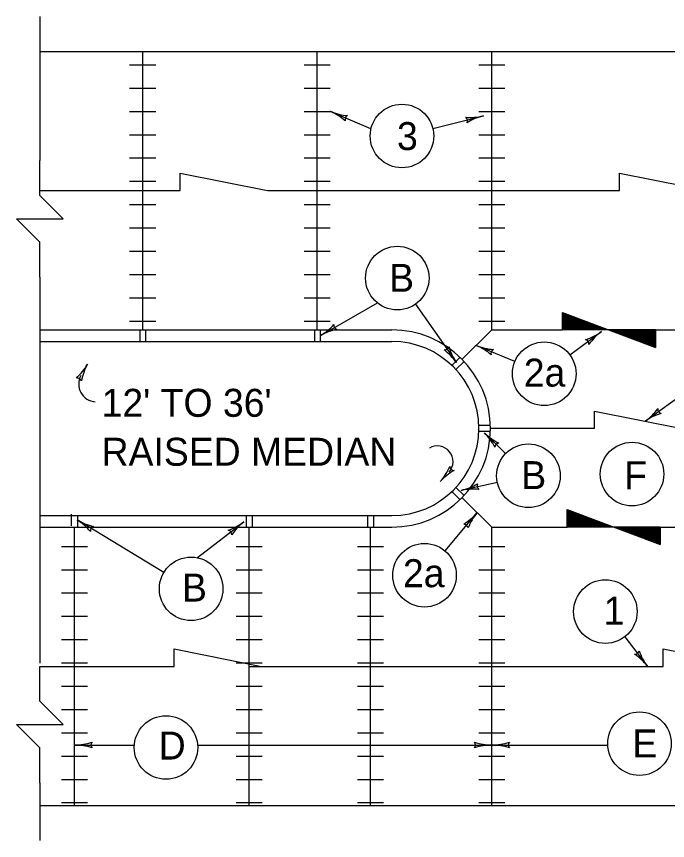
# Model space of a CAD drawing. Extents: x 1000 to 1036.3, y 1000 to 1022.
# Drawn here: x 1025.29 to 1029.95, y 1006.23 to 1012.13 of the extents above; entities that cross this region are included whole.
import ezdxf

# ---------------------------------------------------------------- set-up
doc = ezdxf.new("R2010")
doc.units = 0
doc.layers.add('Level 1', color=7, linetype='Continuous')

msp = doc.modelspace()

# ---------------------------------------------------------------- linework, layer by layer
at = {"layer": 'Level 1'}
for p, q in [((1025.4519, 1012.1288), (1025.4519, 1011.0983)), ((1025.4519, 1011.8788), (1031.9343, 1011.8788)), ((1026.189, 1009.8868), (1026.189, 1011.8788)), ((1026.189, 1009.8868), (1026.189, 1011.8788)), ((1027.439, 1009.8868), (1027.439, 1011.8788)), ((1027.439, 1009.8868), (1027.439, 1011.8788)), ((1028.689, 1009.8868), (1028.689, 1011.8788)), ((1026.0955, 1011.7832), (1026.2822, 1011.7832)), ((1027.3455, 1011.7832), (1027.5322, 1011.7832)), ((1028.5955, 1011.7832), (1028.7822, 1011.7832)), ((1026.0954, 1011.6165), (1026.2822, 1011.6165)), ((1027.3454, 1011.6165), (1027.5322, 1011.6165)), ((1028.5954, 1011.6165), (1028.7822, 1011.6165)), ((1026.0955, 1011.4498), (1026.2822, 1011.4498)), ((1027.3455, 1011.4498), (1027.5322, 1011.4498)), ((1027.8232, 1011.3247), (1027.5322, 1011.4498)), ((1028.2658, 1011.3285), (1028.6282, 1011.4182)), ((1028.5955, 1011.4498), (1028.7822, 1011.4498)), ((1026.0955, 1011.2832), (1026.2822, 1011.2832)), ((1027.3455, 1011.2832), (1027.5322, 1011.2832)), ((1028.5955, 1011.2832), (1028.7822, 1011.2832)), ((1026.0954, 1011.1165), (1026.2822, 1011.1165)), ((1027.3454, 1011.1165), (1027.5322, 1011.1165)), ((1028.5954, 1011.1165), (1028.7822, 1011.1165)), ((1026.4578, 1010.8828), (1026.4578, 1011.0078)), ((1026.4578, 1011.0078), (1027.0828, 1010.8828)), ((1029.6033, 1010.8828), (1029.6033, 1011.0078)), ((1029.6033, 1011.0078), (1030.2283, 1010.8828)), ((1026.0954, 1010.9498), (1026.2822, 1010.9498)), ((1027.3454, 1010.9498), (1027.5322, 1010.9498)), ((1028.5954, 1010.9498), (1028.7822, 1010.9498)), ((1025.4519, 1010.8828), (1026.4578, 1010.8828)), ((1027.0828, 1010.8828), (1029.6033, 1010.8828)), ((1026.0954, 1010.7832), (1026.2822, 1010.7832)), ((1027.3454, 1010.7832), (1027.5322, 1010.7832)), ((1028.5954, 1010.7832), (1028.7822, 1010.7832)), ((1026.0953, 1010.6165), (1026.2821, 1010.6165)), ((1027.3453, 1010.6165), (1027.5321, 1010.6165)), ((1028.5953, 1010.6165), (1028.7821, 1010.6165)), ((1026.0953, 1010.4499), (1026.2821, 1010.4499)), ((1027.3453, 1010.4499), (1027.5321, 1010.4499)), ((1028.5953, 1010.4499), (1028.7821, 1010.4499)), ((1025.4519, 1010.265), (1025.4519, 1007.5032)), ((1026.0954, 1010.2832), (1026.2822, 1010.2832)), ((1027.3454, 1010.2832), (1027.5322, 1010.2832)), ((1028.5954, 1010.2832), (1028.7822, 1010.2832)), ((1026.0954, 1010.1166), (1026.2822, 1010.1166)), ((1027.3454, 1010.1166), (1027.5322, 1010.1166)), ((1028.5954, 1010.1166), (1028.7822, 1010.1166)), ((1027.4597, 1009.8453), (1027.8698, 1010.0793)), ((1028.142, 1010.0708), (1028.4348, 1009.6527)), ((1029.1933, 1009.8868), (1029.1933, 1010.0118)), ((1029.1933, 1010.0118), (1029.8593, 1009.7618)), ((1029.1933, 1010.008), (1029.2035, 1010.008)), ((1029.1933, 1010.0026), (1029.2179, 1010.0026)), ((1029.1933, 1009.9972), (1029.2323, 1009.9972)), ((1029.1933, 1009.9928), (1029.2441, 1009.9928)), ((1026.0953, 1009.9499), (1026.2821, 1009.9498)), ((1027.3453, 1009.9499), (1027.5321, 1009.9498)), ((1028.5953, 1009.9499), (1028.7821, 1009.9498)), ((1029.1933, 1009.9852), (1029.2643, 1009.9852)), ((1029.1933, 1009.9797), (1029.279, 1009.9797)), ((1029.1933, 1009.9732), (1029.2962, 1009.9732)), ((1029.1933, 1009.9677), (1029.3109, 1009.9677)), ((1029.1933, 1009.9612), (1029.3283, 1009.9612)), ((1029.1933, 1009.9557), (1029.3429, 1009.9557)), ((1029.1933, 1009.9493), (1029.3568, 1009.9493)), ((1029.1933, 1009.9437), (1029.3748, 1009.9437)), ((1029.1933, 1009.9372), (1029.3922, 1009.9372)), ((1025.4519, 1009.8868), (1027.9732, 1009.8868)), ((1026.1682, 1009.8868), (1026.1682, 1009.8038)), ((1026.2097, 1009.8868), (1026.2097, 1009.8038)), ((1027.4182, 1009.8868), (1027.4182, 1009.8038)), ((1027.4597, 1009.8868), (1027.4597, 1009.8038)), ((1028.4757, 1009.6766), (1028.689, 1009.8868)), ((1028.689, 1009.8868), (1029.1933, 1009.8868)), ((1029.1933, 1009.9295), (1029.4126, 1009.9295)), ((1029.1933, 1009.9262), (1029.4212, 1009.9262)), ((1029.1933, 1009.9207), (1029.4359, 1009.9207)), ((1029.1933, 1009.9164), (1029.4475, 1009.9164)), ((1029.1933, 1009.9088), (1029.4677, 1009.9088)), ((1029.1933, 1009.9033), (1029.4823, 1009.9033)), ((1029.1933, 1009.8957), (1029.5027, 1009.8957)), ((1029.1933, 1009.8924), (1029.5114, 1009.8924)), ((1029.1933, 1009.8902), (1029.5172, 1009.8902)), ((1029.8593, 1009.8868), (1029.1933, 1009.8868)), ((1029.2469, 1009.7081), (1029.4727, 1009.8742)), ((1029.8593, 1009.8815), (1029.5405, 1009.8815)), ((1029.8593, 1009.8772), (1029.5521, 1009.8772)), ((1029.8593, 1009.8868), (1030.7987, 1009.8868)), ((1029.8593, 1009.8868), (1029.8593, 1009.7618)), ((1029.8593, 1009.8718), (1029.5665, 1009.8718)), ((1029.8593, 1009.8673), (1029.5783, 1009.8673)), ((1029.8593, 1009.8608), (1029.5956, 1009.8608)), ((1029.8593, 1009.8575), (1029.6044, 1009.8575)), ((1029.8593, 1009.8521), (1029.6189, 1009.8521)), ((1029.8593, 1009.8467), (1029.6333, 1009.8467)), ((1029.8593, 1009.8433), (1029.6422, 1009.8433)), ((1029.8593, 1009.8379), (1029.6566, 1009.8379)), ((1029.8593, 1009.8324), (1029.6712, 1009.8324)), ((1029.8593, 1009.8292), (1029.6799, 1009.8292)), ((1029.8593, 1009.8243), (1029.6928, 1009.8243)), ((1029.8593, 1009.8204), (1029.7033, 1009.8204)), ((1029.8593, 1009.8182), (1029.709, 1009.8182)), ((1025.4519, 1009.8038), (1027.9732, 1009.8038)), ((1028.8537, 1009.6604), (1028.576, 1009.7755)), ((1029.8593, 1009.8128), (1029.7235, 1009.8128)), ((1029.8593, 1009.8073), (1029.7381, 1009.8073)), ((1029.8593, 1009.8041), (1029.7468, 1009.8041)), ((1029.8593, 1009.7998), (1029.7583, 1009.7998)), ((1029.8593, 1009.7953), (1029.7701, 1009.7953)), ((1029.8593, 1009.791), (1029.7817, 1009.791)), ((1029.8593, 1009.7856), (1029.7961, 1009.7856)), ((1029.8593, 1009.7812), (1029.8078, 1009.7812)), ((1029.8593, 1009.7747), (1029.8252, 1009.7747)), ((1029.8593, 1009.7692), (1029.8398, 1009.7692)), ((1029.8593, 1009.7637), (1029.8542, 1009.7637)), ((1028.4017, 1009.6328), (1028.4608, 1009.6911)), ((1028.4308, 1009.6033), (1028.49, 1009.6616)), ((1030.0272, 1009.4061), (1029.7875, 1009.2334)), ((1029.4227, 1009.1813), (1029.4227, 1009.3063)), ((1029.4227, 1009.3063), (1030.0477, 1009.1813)), ((1028.6787, 1009.2021), (1028.5957, 1009.2021)), ((1029.4227, 1009.1813), (1028.6787, 1009.1813)), ((1028.6787, 1009.1606), (1028.5957, 1009.1606)), ((1028.7872, 1009.0018), (1028.6351, 1009.1497)), ((1028.4308, 1008.7593), (1028.4899, 1008.7011)), ((1028.728, 1008.7951), (1028.4686, 1008.7389)), ((1028.4017, 1008.7298), (1028.4608, 1008.6715)), ((1028.4757, 1008.6861), (1028.689, 1008.4758)), ((1028.3532, 1008.3056), (1028.5837, 1008.5797)), ((1029.2276, 1008.4758), (1029.2276, 1008.6008)), ((1029.2276, 1008.6008), (1029.8937, 1008.3508)), ((1029.2276, 1008.597), (1029.2378, 1008.597)), ((1029.2276, 1008.5916), (1029.2523, 1008.5916)), ((1029.2276, 1008.5862), (1029.2667, 1008.5862)), ((1029.2276, 1008.5817), (1029.2784, 1008.5817)), ((1025.4519, 1008.5588), (1027.9732, 1008.5588)), ((1025.6772, 1008.5691), (1025.6772, 1008.4861)), ((1026.3408, 1008.1521), (1025.7187, 1008.5276)), ((1025.7217, 1008.5588), (1025.7217, 1008.4758)), ((1026.9302, 1008.5588), (1026.9302, 1008.4758)), ((1026.9717, 1008.5588), (1026.9717, 1008.4758)), ((1027.7993, 1008.5588), (1027.7993, 1008.4758)), ((1027.8408, 1008.5588), (1027.8408, 1008.4758)), ((1029.2276, 1008.5742), (1029.2987, 1008.5742)), ((1029.2276, 1008.5687), (1029.3133, 1008.5687)), ((1029.2276, 1008.5622), (1029.3306, 1008.5622)), ((1029.2276, 1008.5567), (1029.3453, 1008.5567)), ((1029.2276, 1008.5502), (1029.3626, 1008.5502)), ((1029.2276, 1008.5447), (1029.3773, 1008.5447)), ((1029.2276, 1008.5383), (1029.3912, 1008.5383)), ((1029.2276, 1008.5327), (1029.4092, 1008.5327)), ((1029.2276, 1008.5262), (1029.4265, 1008.5262)), ((1029.2276, 1008.5185), (1029.4469, 1008.5185)), ((1025.4519, 1008.4758), (1027.9732, 1008.4758)), ((1025.701, 1006.4838), (1025.701, 1008.4758)), ((1026.5805, 1008.2574), (1026.913, 1008.5139)), ((1026.951, 1006.917), (1026.951, 1008.4758)), ((1027.82, 1006.917), (1027.82, 1008.4758)), ((1028.689, 1006.4838), (1028.689, 1008.4758)), ((1028.689, 1008.4758), (1029.2276, 1008.4758)), ((1029.2276, 1008.5152), (1029.4556, 1008.5152)), ((1029.2276, 1008.5097), (1029.4703, 1008.5097)), ((1029.2276, 1008.5054), (1029.4818, 1008.5054)), ((1029.2276, 1008.4978), (1029.502, 1008.4978)), ((1029.2276, 1008.4923), (1029.5167, 1008.4923)), ((1029.2276, 1008.4847), (1029.5371, 1008.4847)), ((1029.2276, 1008.4814), (1029.5457, 1008.4814)), ((1029.2276, 1008.4792), (1029.5515, 1008.4792)), ((1029.8937, 1008.4758), (1029.2276, 1008.4758)), ((1029.8937, 1008.4705), (1029.5748, 1008.4705)), ((1029.8937, 1008.4662), (1029.5864, 1008.4662)), ((1029.8937, 1008.4607), (1029.6008, 1008.4607)), ((1029.8937, 1008.4758), (1030.7987, 1008.4758)), ((1029.8937, 1008.4758), (1029.8937, 1008.3508)), ((1029.8937, 1008.4563), (1029.6126, 1008.4563)), ((1029.8937, 1008.4498), (1029.6299, 1008.4498)), ((1029.8937, 1008.4465), (1029.6388, 1008.4465)), ((1029.8937, 1008.4411), (1029.6533, 1008.4411)), ((1029.8937, 1008.4357), (1029.6677, 1008.4357)), ((1029.8937, 1008.4323), (1029.6765, 1008.4323)), ((1029.8937, 1008.4269), (1029.6909, 1008.4269)), ((1029.8937, 1008.4214), (1029.7056, 1008.4214)), ((1029.8937, 1008.4182), (1029.7142, 1008.4182)), ((1029.8937, 1008.4133), (1029.7272, 1008.4133)), ((1029.8937, 1008.4094), (1029.7376, 1008.4094)), ((1029.8937, 1008.4072), (1029.7433, 1008.4072)), ((1029.8937, 1008.4018), (1029.7578, 1008.4018)), ((1029.8937, 1008.3963), (1029.7724, 1008.3963)), ((1029.8937, 1008.3931), (1029.7811, 1008.3931)), ((1029.8937, 1008.3887), (1029.7927, 1008.3887)), ((1029.8937, 1008.3843), (1029.8044, 1008.3843)), ((1029.8937, 1008.38), (1029.816, 1008.38)), ((1029.8937, 1008.3746), (1029.8304, 1008.3746)), ((1029.8937, 1008.3702), (1029.8422, 1008.3702)), ((1029.8937, 1008.3637), (1029.8595, 1008.3637)), ((1029.8937, 1008.3582), (1029.8742, 1008.3582)), ((1029.8937, 1008.3528), (1029.8886, 1008.3528)), ((1025.6075, 1008.3381), (1025.7943, 1008.3381)), ((1026.8576, 1008.3382), (1027.0443, 1008.3381)), ((1027.7266, 1008.3382), (1027.9133, 1008.3381)), ((1028.5956, 1008.3382), (1028.7823, 1008.3381)), ((1025.6075, 1008.1714), (1025.7943, 1008.1714)), ((1026.8576, 1008.1714), (1027.0443, 1008.1714)), ((1027.7266, 1008.1714), (1027.9133, 1008.1714)), ((1028.5956, 1008.1714), (1028.7823, 1008.1714)), ((1025.6075, 1008.0047), (1025.7942, 1008.0047)), ((1026.8575, 1008.0047), (1027.0442, 1008.0047)), ((1027.7265, 1008.0047), (1027.9133, 1008.0047)), ((1028.5955, 1008.0047), (1028.7822, 1008.0047)), ((1025.6075, 1007.8382), (1025.7942, 1007.8381)), ((1026.8575, 1007.8382), (1027.0442, 1007.8381)), ((1027.7265, 1007.8382), (1027.9133, 1007.8381)), ((1028.5955, 1007.8382), (1028.7822, 1007.8381)), ((1029.6399, 1007.6913), (1029.8028, 1007.4798)), ((1025.6075, 1007.6713), (1025.7942, 1007.6713)), ((1026.8575, 1007.6713), (1027.0442, 1007.6713)), ((1027.7265, 1007.6713), (1027.9133, 1007.6713)), ((1028.5955, 1007.6713), (1028.7822, 1007.6713)), ((1026.4154, 1007.4798), (1026.4154, 1007.6048)), ((1026.4154, 1007.6048), (1027.0404, 1007.4798)), ((1029.9148, 1007.4798), (1029.9148, 1007.6048)), ((1029.9148, 1007.6048), (1030.5398, 1007.4798)), ((1025.4519, 1007.4798), (1026.4154, 1007.4798)), ((1025.6074, 1007.5047), (1025.7942, 1007.5047)), ((1026.8574, 1007.5047), (1027.0442, 1007.5047)), ((1026.951, 1007.4798), (1028.689, 1007.4798)), ((1027.0404, 1007.4798), (1029.9148, 1007.4798)), ((1027.7264, 1007.5047), (1027.9132, 1007.5047)), ((1028.5954, 1007.5047), (1028.7822, 1007.5047)), ((1025.6074, 1007.3382), (1025.7942, 1007.3381)), ((1026.8574, 1007.3382), (1027.0442, 1007.3381)), ((1027.7264, 1007.3382), (1027.9132, 1007.3381)), ((1028.5954, 1007.3382), (1028.7822, 1007.3381)), ((1025.6074, 1007.1714), (1025.7942, 1007.1714)), ((1026.8574, 1007.1714), (1027.0442, 1007.1714)), ((1027.7264, 1007.1714), (1027.9132, 1007.1714)), ((1028.5954, 1007.1714), (1028.7822, 1007.1714)), ((1025.6074, 1007.0047), (1025.7942, 1007.0047)), ((1026.8574, 1007.0047), (1027.0442, 1007.0047)), ((1027.7264, 1007.0047), (1027.9132, 1007.0047)), ((1028.5954, 1007.0047), (1028.7822, 1007.0047)), ((1025.701, 1006.917), (1026.1288, 1006.917)), ((1026.5823, 1006.917), (1028.689, 1006.917)), ((1026.951, 1006.4838), (1026.951, 1006.917)), ((1027.82, 1006.4838), (1027.82, 1006.917)), ((1028.689, 1006.917), (1029.5183, 1006.917)), ((1025.6074, 1006.8381), (1025.7942, 1006.8381)), ((1026.8574, 1006.8381), (1027.0442, 1006.8381)), ((1027.7264, 1006.8381), (1027.9132, 1006.8381)), ((1028.5954, 1006.8381), (1028.7822, 1006.8381)), ((1025.4519, 1006.6465), (1025.4519, 1006.2338)), ((1025.6074, 1006.6714), (1025.7942, 1006.6714)), ((1026.8574, 1006.6714), (1027.0442, 1006.6714)), ((1027.7264, 1006.6714), (1027.9132, 1006.6714)), ((1028.5954, 1006.6714), (1028.7822, 1006.6714)), ((1025.4519, 1006.4838), (1031.9343, 1006.4838)), ((1025.6074, 1006.5047), (1025.7942, 1006.5047)), ((1026.8574, 1006.5047), (1027.0442, 1006.5047)), ((1027.7264, 1006.5047), (1027.9132, 1006.5047)), ((1028.5954, 1006.5047), (1028.7822, 1006.5047))]:
    msp.add_line(p, q, dxfattribs=at)
for points in [[(1025.4519, 1010.265), (1025.4519, 1010.515), (1025.2852, 1010.6817), (1025.6186, 1010.6817), (1025.4519, 1010.8483), (1025.4519, 1011.0983)], [(1025.4519, 1006.6465), (1025.4519, 1006.8965), (1025.2852, 1007.0632), (1025.6186, 1007.0632), (1025.4519, 1007.2298), (1025.4519, 1007.4798)]]:
    msp.add_lwpolyline(points, dxfattribs=at)
for centre, radius in [((1028.0449, 1011.2739), 0.2274), ((1028.0115, 1010.2572), 0.2274), ((1029.5181, 1009.8884), 0.000903), ((1029.0638, 1009.5732), 0.2274), ((1028.9503, 1008.8432), 0.2274), ((1029.6924, 1008.8552), 0.2274), ((1029.5524, 1008.4774), 0.000903), ((1028.2068, 1008.1315), 0.2274), ((1026.5355, 1008.0345), 0.2274), ((1029.5012, 1007.8715), 0.2274), ((1026.3555, 1006.8992), 0.2274), ((1029.7456, 1006.9266), 0.2274)]:
    msp.add_circle(centre, radius, dxfattribs=at)
for centre, radius, start, end in [((1027.6867, 1011.809), 0.3909, 246.71398, 246.7262), ((1027.6867, 1011.809), 0.3909, 246.7262, 265.39499), ((1027.3778, 1011.0907), 0.3909, 48.07336, 66.72009), ((1027.6688, 1011.3911), 0.0313, 115.5008, 197.61749), ((1028.5343, 1011.7977), 0.3909, 265.24382, 283.89055), ((1028.4838, 1011.3825), 0.0313, 332.67126, 54.78796), ((1028.7221, 1011.0387), 0.3909, 103.89666, 122.56545), ((1028.7221, 1011.0387), 0.3909, 103.88444, 103.89666), ((1027.266, 1010.1849), 0.3909, 299.70406, 318.37285), ((1027.6535, 1009.5058), 0.3909, 101.05122, 119.69795), ((1027.5889, 1009.919), 0.0313, 168.47866, 250.59536), ((1027.9732, 1009.1813), 0.7055, 270, 90), ((1029.241, 1010.1891), 0.3909, 287.68892, 306.33565), ((1029.7043, 1009.5593), 0.3909, 126.34176, 145.01054), ((1029.7043, 1009.5593), 0.3909, 126.32954, 126.34176), ((1029.5242, 1009.8886), 0.000903, 234.23684, 264.61808), ((1027.266, 1010.1849), 0.3909, 299.69184, 299.70406), ((1029.3529, 1009.7861), 0.0313, 355.11636, 77.23305), ((1027.9732, 1009.1813), 0.6225, 270, 90), ((1028.3496, 1009.7745), 0.0313, 263.77734, 345.89404), ((1028.7551, 1009.8769), 0.3909, 196.34991, 214.99664), ((1028.7257, 1010.1366), 0.3909, 247.47544, 247.48767), ((1028.7257, 1010.1366), 0.3909, 247.48767, 266.15645), ((1028.4263, 1009.4144), 0.3909, 48.83483, 67.48156), ((1028.1146, 1009.4284), 0.3909, 35.00275, 53.67153), ((1028.7133, 1009.7185), 0.0313, 116.26226, 198.37896), ((1025.4536, 1009.8338), 0.3909, 311.76326, 330.40999), ((1026.1336, 1009.4478), 0.3909, 150.4161, 169.08488), ((1026.1336, 1009.4478), 0.3909, 150.40387, 150.4161), ((1028.1146, 1009.4284), 0.3909, 34.99052, 35.00275), ((1025.7202, 1009.5116), 0.0313, 19.19069, 101.30739), ((1025.8567, 1009.4985), 0.126, 150.4161, 266.66594), ((1029.559, 1009.5506), 0.3909, 305.76123, 324.43001), ((1030.016, 1008.9162), 0.3909, 107.10839, 125.75512), ((1029.9082, 1009.3203), 0.0313, 174.53583, 256.65252), ((1029.559, 1009.5506), 0.3909, 305.74901, 305.76123), ((1028.9076, 1009.43), 0.3909, 225.79919, 225.81141), ((1028.9076, 1009.43), 0.3909, 225.81141, 244.48019), ((1028.3626, 1008.8693), 0.3909, 27.15857, 45.8053), ((1028.2984, 1008.9443), 0.1123, 318.24278, 120.56923), ((1028.7417, 1009.046), 0.0313, 94.58601, 176.7027), ((1028.028, 1009.0626), 0.3909, 318.24278, 336.91157), ((1028.6113, 1008.5419), 0.3909, 119.58994, 138.23667), ((1028.4187, 1008.9131), 0.0313, 187.01738, 269.13408), ((1028.028, 1009.0626), 0.3909, 318.23056, 318.24278), ((1028.3859, 1009.121), 0.3909, 282.21663, 300.88541), ((1028.6139, 1008.7703), 0.0313, 150.99122, 233.10792), ((1028.3859, 1009.121), 0.3909, 282.2044, 282.21663), ((1028.5513, 1008.3568), 0.3909, 83.56378, 102.21051), ((1028.2845, 1008.8313), 0.3909, 301.28382, 319.93055), ((1028.8829, 1008.328), 0.3909, 139.93666, 158.60545), ((1028.8829, 1008.328), 0.3909, 139.92444, 139.93666), ((1025.9207, 1008.8623), 0.3909, 238.87189, 238.88411), ((1025.9207, 1008.8623), 0.3909, 238.88411, 257.55289), ((1025.5166, 1008.1929), 0.3909, 40.23127, 58.878), ((1025.8459, 1008.4507), 0.0313, 107.65871, 189.7754), ((1026.6742, 1008.8235), 0.3909, 288.99304, 307.63977), ((1027.1518, 1008.2044), 0.3909, 127.64588, 146.31466), ((1027.1518, 1008.2044), 0.3909, 127.63365, 127.64588), ((1028.488, 1008.4659), 0.0313, 8.71126, 90.82796), ((1029.5585, 1008.4776), 0.000903, 234.23684, 264.61808), ((1026.7953, 1008.4232), 0.0313, 356.42048, 78.53717), ((1029.7121, 1007.5976), 0.0313, 266.38136, 348.49805), ((1030.1125, 1007.7184), 0.3909, 198.95392, 217.60065), ((1029.4931, 1007.2413), 0.3909, 37.60676, 56.27554), ((1029.4931, 1007.2413), 0.3909, 37.59453, 37.60676), ((1025.701, 1007.3079), 0.3909, 270, 288.66878), ((1025.8497, 1006.917), 0.0313, 138.7746, 220.89129), ((1028.5403, 1006.917), 0.0313, 318.7746, 40.89129), ((1028.689, 1007.3079), 0.3909, 251.34716, 269.99389), ((1028.689, 1007.3079), 0.3909, 270, 288.66878), ((1028.8377, 1006.917), 0.0313, 138.7746, 220.89129), ((1025.701, 1007.3079), 0.3909, 269.98778, 270), ((1025.701, 1006.5261), 0.3909, 71.34716, 89.99389), ((1028.689, 1006.5261), 0.3909, 90, 108.66878), ((1028.689, 1007.3079), 0.3909, 269.98778, 270), ((1028.689, 1006.5261), 0.3909, 89.98778, 90), ((1028.689, 1006.5261), 0.3909, 71.34716, 89.99389)]:
    msp.add_arc(centre, radius, start, end, dxfattribs=at)

# ---------------------------------------------------------------- texts
for s, p in [('3', (1028.0093, 1011.1731)), ('B', (1027.9532, 1010.1591)), ('2a', (1028.9173, 1009.4811)), ("12' TO 36'", (1025.8947, 1009.265)), ('RAISED MEDIAN', (1025.8947, 1008.915)), ('B', (1028.8993, 1008.7477)), ('F', (1029.6367, 1008.7468)), ('2a', (1028.0522, 1008.0462)), ('B', (1026.4704, 1007.9432)), ('1', (1029.4889, 1007.7786)), ('D', (1026.3036, 1006.8132)), ('E', (1029.6944, 1006.8281))]:
    msp.add_text(s, height=0.2, dxfattribs=at).set_placement(p)

doc.saveas('drawing.dxf')
